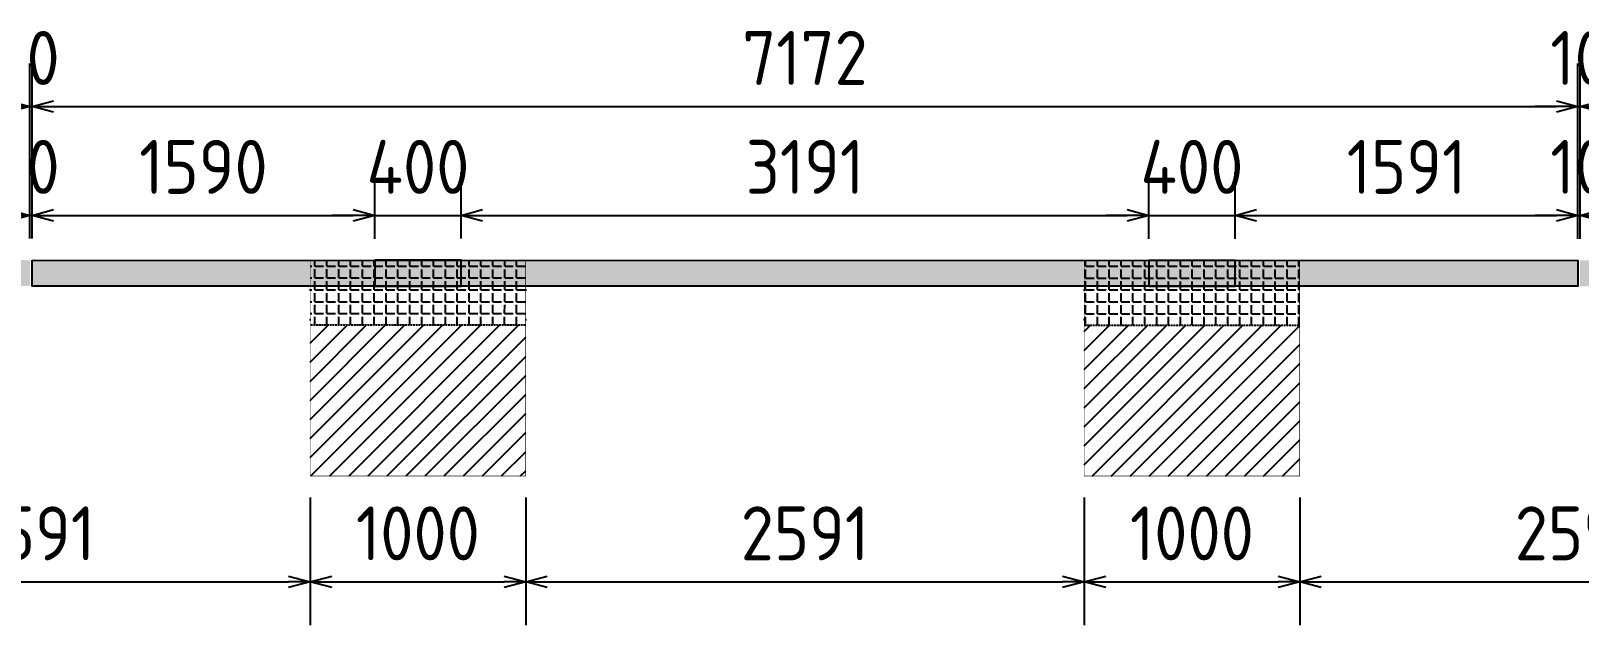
# Model space of a CAD drawing. Header units: centimetres. Extents: x -6122352 to 6876996, y -1694241 to 2592194.
# Drawn here: x 3291493 to 3298675, y 85044 to 87798 of the extents above; entities that cross this region are included whole.
import ezdxf

# ---------------------------------------------------------------- set-up
doc = ezdxf.new("R2010")
doc.units = ezdxf.units.CM
doc.header["$MEASUREMENT"] = 0
doc.header["$PDMODE"] = 66
doc.header["$PDSIZE"] = 100
doc.linetypes.add('CENTER', pattern=[2, 1.25, -0.25, 0.25, -0.25])
doc.linetypes.add('DASHED2', pattern=[0.375, 0.25, -0.125])
doc.layers.get('Defpoints').update_dxf_attribs({"color": 255, "linetype": 'CENTER'})
for name, color, linetype in [('@MI-FOOTINGS', 7, 'Continuous'), ('@MI-TYPE-01', 30, 'Continuous'), ('@MI-TYPE-02', 6, 'Continuous')]:
    doc.layers.add(name, color=color, linetype=linetype)
doc.styles.add('Schueco-BEMSTIL', font='isocpeur.ttf', dxfattribs={"width": 0.9})
doc.dimstyles.new('MI- JWC-TXT-2.5 MM', dxfattribs={"dimscale": 1.5, "dimtxt": 2.5, "dimasz": 1, "dimexe": 2, "dimexo": 1, "dimgap": 1, "dimtad": 1, "dimdec": 0, "dimdsep": 46, "dimtxsty": 'Schueco-BEMSTIL', "dimblk": 'OPEN30', "dimcen": 0, "dimdle": 2, "dimclrd": 140, "dimclre": 8, "dimclrt": 40, "dimadec": 0, "dimazin": 2, "dimtfac": 1, "dimtdec": 0, "dimtix": 1, "dimtmove": 2, "dimatfit": 3, "dimldrblk": 'OPEN', "dimfxl": 2, "dimlwd": -1, "dimlwe": -1, "dimarcsym": 0})

# ---------------------------------------------------------------- blocks, each defined once
blk = doc.blocks.new('RCC COPING')
at = {"layer": '@MI-TYPE-01', "transparency": 33554679}
h = blk.add_hatch(color=8, dxfattribs=at)
h.dxf.hatch_style = 1
h.paths.add_polyline_path([(60.00000000000364, 200), (-59.99999999999636, 200), (-59.99999999999636, -200), (60.00000000000364, -200)])
at = {"layer": '@MI-TYPE-01', "color": 30}
blk.add_lwpolyline([(-59.99999999999636, 200), (60.00000000000364, 200), (60.00000000000364, -200), (-59.99999999999636, -200)], close=True, dxfattribs=at)
blk = doc.blocks.new('31309MM')
at = {"layer": '@MI-TYPE-01', "transparency": 33554679}
h = blk.add_hatch(color=30, dxfattribs=at)
h.dxf.hatch_style = 1
h.paths.add_polyline_path([(0, 120.0000000000582), (5581.866123049753, 120.0000000000582), (5581.866123049753, 0), (0, 0)])
h.paths.add_polyline_path([(5591.866123044863, -1.164153218269348e-10), (12763.97374439728, -1.164153218269348e-10), (12763.97374439752, 120.0000000000582), (5591.866123044863, 120)])
h.paths.add_polyline_path([(12773.97374439193, 120), (18355.62019030144, 119.9999999999418), (18355.62019030168, -0.1500736206653528), (12773.97374439193, -0.1500736207235605)])
h.paths.add_polyline_path([(18365.71023449278, -0.1500736205489375), (23537.39638165059, -0.1500736205489375), (23537.39638165035, 119.9999999999418), (18365.71023449278, 119.9999999999418)])
h.paths.add_polyline_path([(23547.39638164593, 120), (30719.50400295644, 120), (30719.50400295644, -5.820766091346741e-11), (23547.39638164593, -5.820766091346741e-11)])
h.paths.add_polyline_path([(30729.50400295085, 0), (36309.33053738088, -5.820766091346741e-11), (36309.33053738088, 119.9999662167393), (30729.50400295109, 119.9999662167975)])
at = {"layer": '@MI-TYPE-01', "color": 30}
blk.add_lwpolyline([(5591.866123044863, -1.164153218269348e-10), (12763.97374439728, -1.164153218269348e-10), (12763.97374439752, 120.0000000000582), (5591.866123044863, 120)], close=True, dxfattribs=at)
at = {"layer": '@MI-TYPE-01', "color": 240, "true_color": 0xed1f24, "rotation": 89.95700707059105}
for p in [(7382.383187474916, 59.99998310836963), (10973.22624817607, 59.99998310831143)]:
    blk.add_blockref('RCC COPING', p, dxfattribs=at)
blk = doc.blocks.new('A$Ceca04276')
at = {"layer": '@MI-TYPE-01', "color": 30, "rotation": 89.98971944707202}
blk.add_blockref('31309MM', (0.4863932078296784, 9.943239066810747), dxfattribs=at)
blk = doc.blocks.new('T1-FOOTING')
at = {"transparency": 33554679}
h = blk.add_hatch(dxfattribs=at)
h.set_pattern_fill('ANGLE', color=256, scale=500)
h.set_pattern_definition([(0, (0, 0), (0, 137.5), [100, -37.5]), (90, (0, 0), (-137.5, 8.419446744138054e-15), [100, -37.5])])
h.paths.add_polyline_path([(-500, -300.0000000000218), (499.9999999999964, -300.0000000000218), (499.9999999999964, -1.818989403545856e-11), (-500, -1.818989403545856e-11)])
h.paths.add_polyline_path([(-499.75, -299.7500000000218), (499.7499999999964, -299.7500000000218), (499.7499999999964, -0.2500000000181899), (-499.75, -0.2500000000181899)], flags=16)
h = blk.add_hatch(dxfattribs=at)
h.set_pattern_fill('ANGLE', color=8, scale=200)
h.set_pattern_definition([(0, (0, 0), (0, 55.00000000000001), [40, -15]), (90, (0, 0), (-55.00000000000001, 3.367778697655222e-15), [40, -15])])
h.paths.add_polyline_path([(500.0000000000025, -300.0000000000218), (500.0000000000035, -1.818989403545856e-11), (-500, -1.816147232602816e-11), (-499.9999999999989, -300.0000000000291)])
h = blk.add_hatch(dxfattribs=at)
h.set_pattern_fill('ANSI31', color=8, scale=500)
h.set_pattern_definition([(45, (0, 0), (-44.19417382415922, 44.19417382415922), [])])
h.paths.add_polyline_path([(500, -1000.000000000015), (500.0000000000025, -300.0000000000218), (-499.9999999999989, -300.000000000029), (-499.9999999999964, -1000.000000000011)])
at = {"layer": '@MI-TYPE-01', "color": 240, "linetype": 'DASHED2', "true_color": 0xed1f24}
blk.add_line((-500.0000000000073, -300.0000000000291), (499.9999999999964, -300.0000000000218), dxfattribs=at)
at = {"layer": '@MI-TYPE-01', "color": 240, "true_color": 0xed1f24, "const_width": 2.5}
blk.add_lwpolyline([(-500, -1.818989403545856e-11), (500.0000000000036, -1.818989403545856e-11), (500, -1000.000000000015), (-499.9999999999964, -1000.000000000011)], close=True, dxfattribs=at)
blk = doc.blocks.new('_Open30')
at = {"color": 0, "linetype": 'ByBlock', "lineweight": -2}
for p, q in [((-1, 0.26794919), (0, 0)), ((0, 0), (-1, -0.26794919)), ((0, 0), (-1, 0))]:
    blk.add_line(p, q, dxfattribs=at)
blk = doc.blocks.new('*D889')
at = {"color": 140, "transparency": 16777216}
for p, q in [((-719.3445929939904, -36461.4695303017), (-719.3445929939904, -36361.4695303017)), ((-719.3445929939904, -36571.46953013811), (-719.3445929939904, -36561.4695303017)), ((-719.3445929939903, -36671.46953013811), (-719.3445929939903, -36771.46953013811))]:
    blk.add_line(p, q, dxfattribs=at)
at = {"color": 8, "transparency": 16777216}
for p, q in [((-106.8108957201691, -36561.4695303017), (-919.3445929939905, -36561.4695303017)), ((-106.8126773012341, -36571.46953013811), (-919.3445929939905, -36571.46953013811))]:
    blk.add_line(p, q, dxfattribs=at)
at = {"layer": 'Defpoints', "color": 0, "transparency": 16777216}
for p in [(-719.3445929939904, -36561.4695303017), (-6.812677301234049, -36571.46953013811), (-6.810895720169051, -36561.4695303017)]:
    blk.add_point(p, dxfattribs=at)
at = {"color": 140, "transparency": 16777216, "xscale": 100, "yscale": 100, "zscale": 100}
for p, rotation in [((-719.3445929939904, -36561.4695303017), 270), ((-719.3445929939904, -36571.46953013811), 90)]:
    blk.add_blockref('_Open30', p, dxfattribs=dict(at, rotation=rotation))
at = {"color": 40, "transparency": 16777216, "insert": (-944.3445929940007, -36566.4695302199), "char_height": 250, "attachment_point": 5, "rotation": 90, "style": 'Schueco-BEMSTIL'}
blk.add_mtext('10', dxfattribs=at)
blk = doc.blocks.new('_Open')
at = {"color": 0, "linetype": 'ByBlock', "lineweight": -2}
for p, q in [((-1, 0.1666666666666667), (0, 0)), ((-1, -0.1666666666666667), (0, 0)), ((0, 0), (-1, 0))]:
    blk.add_line(p, q, dxfattribs=at)
blk = doc.blocks.new('*D890')
at = {"color": 8, "transparency": 16777216}
for p, q in [((-105.533126522616, -29389.36202277175), (-919.3445929939924, -29389.36202277175)), ((-106.8108957201691, -36561.4695303017), (-919.3445929939908, -36561.4695303017))]:
    blk.add_line(p, q, dxfattribs=at)
at = {"color": 140, "transparency": 16777216}
blk.add_line((-719.3445929939907, -36461.4695303017), (-719.3445929939921, -29489.36202277175), dxfattribs=at)
at = {"layer": 'Defpoints', "color": 0, "transparency": 16777216}
for p in [(-719.3445929939923, -29389.36202277175), (-5.533126522615922, -29389.36202277175), (-6.810895720169051, -36561.4695303017)]:
    blk.add_point(p, dxfattribs=at)
at = {"color": 140, "transparency": 16777216, "xscale": 100, "yscale": 100, "zscale": 100}
for p, rotation in [((-719.3445929939923, -29389.36202277175), 90), ((-719.3445929939907, -36561.4695303017), 270)]:
    blk.add_blockref('_Open30', p, dxfattribs=dict(at, rotation=rotation))
at = {"color": 40, "transparency": 16777216, "insert": (-944.3445929940007, -32975.41577653672), "char_height": 250, "attachment_point": 5, "rotation": 90, "style": 'Schueco-BEMSTIL'}
blk.add_mtext('7172', dxfattribs=at)
blk = doc.blocks.new('*D891')
at = {"color": 140, "transparency": 16777216}
for p, q in [((-719.3445929939936, -29279.36199619898), (-719.3445929939936, -29179.36199619898)), ((-719.3445929939936, -29389.36202277175), (-719.3445929939936, -29379.36199619898)), ((-719.3445929939935, -29489.36202277175), (-719.3445929939935, -29589.36202277175))]:
    blk.add_line(p, q, dxfattribs=at)
at = {"color": 8, "transparency": 16777216}
for p, q in [((-105.6814185596612, -29379.36199619898), (-919.3445929939937, -29379.36199619898)), ((-105.5331265226171, -29389.36202277175), (-919.3445929939937, -29389.36202277175))]:
    blk.add_line(p, q, dxfattribs=at)
at = {"layer": 'Defpoints', "color": 0, "transparency": 16777216}
for p in [(-719.3445929939936, -29379.36199619898), (-5.681418559661211, -29379.36199619898), (-5.533126522617088, -29389.36202277175)]:
    blk.add_point(p, dxfattribs=at)
at = {"color": 140, "transparency": 16777216, "xscale": 100, "yscale": 100, "zscale": 100}
for p, rotation in [((-719.3445929939936, -29379.36199619898), 270), ((-719.3445929939936, -29389.36202277175), 90)]:
    blk.add_blockref('_Open30', p, dxfattribs=dict(at, rotation=rotation))
at = {"color": 40, "transparency": 16777216, "insert": (-944.3445929940018, -29384.36200948536), "char_height": 250, "attachment_point": 5, "rotation": 90, "style": 'Schueco-BEMSTIL'}
blk.add_mtext('10', dxfattribs=at)
blk = doc.blocks.new('*D877')
at = {"color": 140, "transparency": 16777216}
for p, q in [((-214.315305296908, -36461.4695303017), (-214.315305296908, -36361.4695303017)), ((-214.3153052969079, -36571.46953013811), (-214.3153052969079, -36561.4695303017)), ((-214.3153052969079, -36671.46953013811), (-214.3153052969079, -36771.46953013811))]:
    blk.add_line(p, q, dxfattribs=at)
at = {"color": 8, "transparency": 16777216}
for p, q in [((-106.8108957201682, -36561.4695303017), (-414.3153052969079, -36561.4695303017)), ((-106.8126773012332, -36571.46953013811), (-414.315305296908, -36571.46953013811))]:
    blk.add_line(p, q, dxfattribs=at)
at = {"layer": 'Defpoints', "color": 0, "transparency": 16777216}
for p in [(-214.3153052969079, -36561.4695303017), (-6.812677301233148, -36571.46953013811), (-6.810895720168144, -36561.4695303017)]:
    blk.add_point(p, dxfattribs=at)
at = {"color": 140, "transparency": 16777216, "xscale": 100, "yscale": 100, "zscale": 100}
for p, rotation in [((-214.3153052969079, -36561.4695303017), 270), ((-214.3153052969079, -36571.46953013811), 90)]:
    blk.add_blockref('_Open30', p, dxfattribs=dict(at, rotation=rotation))
at = {"color": 40, "transparency": 16777216, "insert": (-439.3153052969182, -36566.4695302199), "char_height": 250, "attachment_point": 5, "rotation": 90, "style": 'Schueco-BEMSTIL'}
blk.add_mtext('10', dxfattribs=at)
blk = doc.blocks.new('*D878')
at = {"color": 8, "transparency": 16777216}
for p, q in [((-106.3774665857292, -34970.99748363046), (-414.3153052969084, -34970.99748363046)), ((-106.8108957201682, -36561.4695303017), (-414.315305296908, -36561.4695303017))]:
    blk.add_line(p, q, dxfattribs=at)
at = {"color": 140, "transparency": 16777216}
blk.add_line((-214.3153052969081, -36461.4695303017), (-214.3153052969084, -35070.99748363046), dxfattribs=at)
at = {"layer": 'Defpoints', "color": 0, "transparency": 16777216}
for p in [(-214.3153052969084, -34970.99748363046), (-6.377466585729138, -34970.99748363046), (-6.810895720168144, -36561.4695303017)]:
    blk.add_point(p, dxfattribs=at)
at = {"color": 140, "transparency": 16777216, "xscale": 100, "yscale": 100, "zscale": 100}
for p, rotation in [((-214.3153052969084, -34970.99748363046), 90), ((-214.315305296908, -36561.4695303017), 270)]:
    blk.add_blockref('_Open30', p, dxfattribs=dict(at, rotation=rotation))
at = {"color": 40, "transparency": 16777216, "insert": (-439.3153052969183, -35766.23350696608), "char_height": 250, "attachment_point": 5, "rotation": 90, "style": 'Schueco-BEMSTIL'}
blk.add_mtext('1590', dxfattribs=at)
blk = doc.blocks.new('*D901')
at = {"color": 140, "transparency": 16777216}
for p, q in [((-214.3153052969099, -34470.99754911532), (-214.3153052969099, -34370.99754911532)), ((-214.3153052969098, -34970.99748363046), (-214.3153052969099, -34570.99754911532)), ((-214.3153052969097, -35070.99748363046), (-214.3153052969097, -35170.99748363046))]:
    blk.add_line(p, q, dxfattribs=at)
at = {"color": 8, "transparency": 16777216}
for p, q in [((-106.606350594877, -34570.99754911532), (-414.3153052969099, -34570.99754911532)), ((-106.3774665857303, -34970.99748363046), (-414.3153052969098, -34970.99748363046))]:
    blk.add_line(p, q, dxfattribs=at)
at = {"layer": 'Defpoints', "color": 0, "transparency": 16777216}
for p in [(-214.3153052969099, -34570.99754911532), (-6.606350594876979, -34570.99754911532), (-6.377466585730271, -34970.99748363046)]:
    blk.add_point(p, dxfattribs=at)
at = {"color": 140, "transparency": 16777216, "xscale": 100, "yscale": 100, "zscale": 100}
for p, rotation in [((-214.3153052969099, -34570.99754911532), 270), ((-214.3153052969098, -34970.99748363046), 90)]:
    blk.add_blockref('_Open30', p, dxfattribs=dict(at, rotation=rotation))
at = {"color": 40, "transparency": 16777216, "insert": (-439.3153052969196, -34770.99751637288), "char_height": 250, "attachment_point": 5, "rotation": 90, "style": 'Schueco-BEMSTIL'}
blk.add_mtext('400', dxfattribs=at)
blk = doc.blocks.new('*D902')
at = {"color": 8, "transparency": 16777216}
for p, q in [((-105.7377287432399, -31380.15447991655), (-414.3153052969108, -31380.15447991655)), ((-106.6063505948771, -34570.99754911532), (-414.3153052969101, -34570.99754911532))]:
    blk.add_line(p, q, dxfattribs=at)
at = {"color": 140, "transparency": 16777216}
blk.add_line((-214.3153052969101, -34470.99754911532), (-214.3153052969108, -31480.15447991655), dxfattribs=at)
at = {"layer": 'Defpoints', "color": 0, "transparency": 16777216}
for p in [(-214.3153052969108, -31380.15447991655), (-5.737728743239858, -31380.15447991655), (-6.606350594877096, -34570.99754911532)]:
    blk.add_point(p, dxfattribs=at)
at = {"color": 140, "transparency": 16777216, "xscale": 100, "yscale": 100, "zscale": 100}
for p, rotation in [((-214.3153052969108, -31380.15447991655), 90), ((-214.3153052969101, -34570.99754911532), 270)]:
    blk.add_blockref('_Open30', p, dxfattribs=dict(at, rotation=rotation))
at = {"color": 40, "transparency": 16777216, "insert": (-439.3153052969197, -32975.57601451593), "char_height": 250, "attachment_point": 5, "rotation": 90, "style": 'Schueco-BEMSTIL'}
blk.add_mtext('3191', dxfattribs=at)
blk = doc.blocks.new('*D903')
at = {"color": 140, "transparency": 16777216}
for p, q in [((-214.3153052969115, -30880.15445952776), (-214.3153052969115, -30780.15445952776)), ((-214.3153052969114, -31380.15447991655), (-214.3153052969114, -30980.15445952776)), ((-214.3153052969113, -31480.15447991655), (-214.3153052969113, -31580.15447991655))]:
    blk.add_line(p, q, dxfattribs=at)
at = {"color": 8, "transparency": 16777216}
for p, q in [((-105.8165391141393, -30980.15445952776), (-414.3153052969115, -30980.15445952776)), ((-105.7377287432404, -31380.15447991655), (-414.3153052969114, -31380.15447991655))]:
    blk.add_line(p, q, dxfattribs=at)
at = {"layer": 'Defpoints', "color": 0, "transparency": 16777216}
for p in [(-214.3153052969114, -30980.15445952776), (-5.81653911413927, -30980.15445952776), (-5.737728743240327, -31380.15447991655)]:
    blk.add_point(p, dxfattribs=at)
at = {"color": 140, "transparency": 16777216, "xscale": 100, "yscale": 100, "zscale": 100}
for p, rotation in [((-214.3153052969114, -30980.15445952776), 270), ((-214.3153052969114, -31380.15447991655), 90)]:
    blk.add_blockref('_Open30', p, dxfattribs=dict(at, rotation=rotation))
at = {"color": 40, "transparency": 16777216, "insert": (-439.3153052969202, -31180.15446972215), "char_height": 250, "attachment_point": 5, "rotation": 90, "style": 'Schueco-BEMSTIL'}
blk.add_mtext('400', dxfattribs=at)
blk = doc.blocks.new('*D1342')
at = {"color": 8, "transparency": 16777216}
for p, q in [((-105.533126522615, -29389.36202277175), (-414.3153052969141, -29389.36202277175)), ((-105.8165391141376, -30980.15445952776), (-414.3153052969136, -30980.15445952776))]:
    blk.add_line(p, q, dxfattribs=at)
at = {"color": 140, "transparency": 16777216}
blk.add_line((-214.3153052969136, -30880.15445952776), (-214.3153052969139, -29489.36202277175), dxfattribs=at)
at = {"layer": 'Defpoints', "color": 0, "transparency": 16777216}
for p in [(-214.3153052969139, -29389.36202277175), (-5.533126522615015, -29389.36202277175), (-5.816539114137551, -30980.15445952776)]:
    blk.add_point(p, dxfattribs=at)
at = {"color": 140, "transparency": 16777216, "xscale": 100, "yscale": 100, "zscale": 100}
for p, rotation in [((-214.3153052969139, -29389.36202277175), 90), ((-214.3153052969136, -30980.15445952776), 270)]:
    blk.add_blockref('_Open30', p, dxfattribs=dict(at, rotation=rotation))
at = {"color": 40, "transparency": 16777216, "insert": (-439.3153052969223, -30184.75824114975), "char_height": 250, "attachment_point": 5, "rotation": 90, "style": 'Schueco-BEMSTIL'}
blk.add_mtext('1591', dxfattribs=at)
blk = doc.blocks.new('*D879')
at = {"color": 140, "transparency": 16777216}
for p, q in [((-214.3153052969102, -29279.36199619898), (-214.3153052969103, -29179.36199619898)), ((-214.3153052969102, -29389.36202277175), (-214.3153052969102, -29379.36199619898)), ((-214.3153052969102, -29489.36202277175), (-214.3153052969102, -29589.36202277175))]:
    blk.add_line(p, q, dxfattribs=at)
at = {"color": 8, "transparency": 16777216}
for p, q in [((-105.6814185596592, -29379.36199619898), (-414.3153052969103, -29379.36199619898)), ((-105.533126522615, -29389.36202277175), (-414.3153052969103, -29389.36202277175))]:
    blk.add_line(p, q, dxfattribs=at)
at = {"layer": 'Defpoints', "color": 0, "transparency": 16777216}
for p in [(-214.3153052969102, -29379.36199619898), (-5.681418559659135, -29379.36199619898), (-5.533126522615015, -29389.36202277175)]:
    blk.add_point(p, dxfattribs=at)
at = {"color": 140, "transparency": 16777216, "xscale": 100, "yscale": 100, "zscale": 100}
for p, rotation in [((-214.3153052969102, -29379.36199619898), 270), ((-214.3153052969102, -29389.36202277175), 90)]:
    blk.add_blockref('_Open30', p, dxfattribs=dict(at, rotation=rotation))
at = {"color": 40, "transparency": 16777216, "insert": (-439.3153052969185, -29384.36200948536), "char_height": 250, "attachment_point": 5, "rotation": 90, "style": 'Schueco-BEMSTIL'}
blk.add_mtext('10', dxfattribs=at)
blk = doc.blocks.new('*D1351')
at = {"color": 8, "transparency": 16777216}
for p, q in [((1093.420406097152, -35271.17284856787), (1684.684925263749, -35271.17284856787)), ((1091.65866016259, -37862.29663762578), (1684.68492526375, -37862.29663762578))]:
    blk.add_line(p, q, dxfattribs=at)
at = {"color": 140, "transparency": 16777216}
blk.add_line((1484.68492526375, -37762.29663762578), (1484.684925263749, -35371.17284856787), dxfattribs=at)
at = {"layer": 'Defpoints', "color": 0, "transparency": 16777216}
for p in [(993.4204060971517, -35271.17284856787), (1484.684925263749, -35271.17284856787), (991.65866016259, -37862.29663762578)]:
    blk.add_point(p, dxfattribs=at)
at = {"color": 140, "transparency": 16777216, "xscale": 100, "yscale": 100, "zscale": 100}
for p, rotation in [((1484.684925263749, -35271.17284856787), 90), ((1484.68492526375, -37862.29663762578), 270)]:
    blk.add_blockref('_Open30', p, dxfattribs=dict(at, rotation=rotation))
at = {"color": 40, "transparency": 16777216, "insert": (1259.684925263739, -36566.73474309681), "char_height": 250, "attachment_point": 5, "rotation": 90, "style": 'Schueco-BEMSTIL'}
blk.add_mtext('2591', dxfattribs=at)
blk = doc.blocks.new('*D1352')
at = {"color": 8, "transparency": 16777216}
for p, q in [((1093.595745978179, -34271.17286393992), (1684.684925263749, -34271.17286393992)), ((1093.420406097152, -35271.17284856787), (1684.68492526375, -35271.17284856787))]:
    blk.add_line(p, q, dxfattribs=at)
at = {"color": 140, "transparency": 16777216}
blk.add_line((1484.684925263749, -35171.17284856787), (1484.684925263749, -34371.17286393992), dxfattribs=at)
at = {"layer": 'Defpoints', "color": 0, "transparency": 16777216}
for p in [(993.5957459781789, -34271.17286393992), (1484.684925263749, -34271.17286393992), (993.4204060971517, -35271.17284856787)]:
    blk.add_point(p, dxfattribs=at)
at = {"color": 140, "transparency": 16777216, "xscale": 100, "yscale": 100, "zscale": 100}
for p, rotation in [((1484.684925263749, -34271.17286393992), 90), ((1484.684925263749, -35271.17284856787), 270)]:
    blk.add_blockref('_Open30', p, dxfattribs=dict(at, rotation=rotation))
at = {"color": 40, "transparency": 16777216, "insert": (1259.684925263739, -34771.17285625388), "char_height": 250, "attachment_point": 5, "rotation": 90, "style": 'Schueco-BEMSTIL'}
blk.add_mtext('1000', dxfattribs=at)
blk = doc.blocks.new('*D1353')
at = {"color": 8, "transparency": 16777216}
for p, q in [((1094.060143939686, -31680.3298448127), (1684.684925263749, -31680.3298448127)), ((1093.595745978179, -34271.17286393992), (1684.68492526375, -34271.17286393992))]:
    blk.add_line(p, q, dxfattribs=at)
at = {"color": 140, "transparency": 16777216}
blk.add_line((1484.68492526375, -34171.17286393992), (1484.684925263749, -31780.3298448127), dxfattribs=at)
at = {"layer": 'Defpoints', "color": 0, "transparency": 16777216}
for p in [(994.0601439396855, -31680.3298448127), (1484.684925263749, -31680.3298448127), (993.5957459781789, -34271.17286393992)]:
    blk.add_point(p, dxfattribs=at)
at = {"color": 140, "transparency": 16777216, "xscale": 100, "yscale": 100, "zscale": 100}
for p, rotation in [((1484.684925263749, -31680.3298448127), 90), ((1484.68492526375, -34271.17286393992), 270)]:
    blk.add_blockref('_Open30', p, dxfattribs=dict(at, rotation=rotation))
at = {"color": 40, "transparency": 16777216, "insert": (1259.68492526374, -32975.7513543763), "char_height": 250, "attachment_point": 5, "rotation": 90, "style": 'Schueco-BEMSTIL'}
blk.add_mtext('2591', dxfattribs=at)
blk = doc.blocks.new('*D1354')
at = {"color": 8, "transparency": 16777216}
for p, q in [((1094.23548382067, -30680.32986018474), (1684.68492526375, -30680.32986018474)), ((1094.060143939686, -31680.3298448127), (1684.68492526375, -31680.3298448127))]:
    blk.add_line(p, q, dxfattribs=at)
at = {"color": 140, "transparency": 16777216}
blk.add_line((1484.68492526375, -31580.3298448127), (1484.684925263749, -30780.32986018474), dxfattribs=at)
at = {"layer": 'Defpoints', "color": 0, "transparency": 16777216}
for p in [(994.23548382067, -30680.32986018474), (1484.684925263749, -30680.32986018474), (994.0601439396855, -31680.3298448127)]:
    blk.add_point(p, dxfattribs=at)
at = {"color": 140, "transparency": 16777216, "xscale": 100, "yscale": 100, "zscale": 100}
for p, rotation in [((1484.684925263749, -30680.32986018474), 90), ((1484.68492526375, -31680.3298448127), 270)]:
    blk.add_blockref('_Open30', p, dxfattribs=dict(at, rotation=rotation))
at = {"color": 40, "transparency": 16777216, "insert": (1259.684925263741, -31180.32985249871), "char_height": 250, "attachment_point": 5, "rotation": 90, "style": 'Schueco-BEMSTIL'}
blk.add_mtext('1000', dxfattribs=at)
blk = doc.blocks.new('*D1355')
at = {"color": 8, "transparency": 16777216}
for p, q in [((1093.392966607353, -28088.9246097128), (1684.684925263749, -28088.9246097128)), ((1094.23548382067, -30680.32986018474), (1684.68492526375, -30680.32986018474))]:
    blk.add_line(p, q, dxfattribs=at)
at = {"color": 140, "transparency": 16777216}
blk.add_line((1484.68492526375, -30580.32986018474), (1484.684925263749, -28188.9246097128), dxfattribs=at)
at = {"layer": 'Defpoints', "color": 0, "transparency": 16777216}
for p in [(993.3929666073532, -28088.9246097128), (1484.684925263749, -28088.9246097128), (994.23548382067, -30680.32986018474)]:
    blk.add_point(p, dxfattribs=at)
at = {"color": 140, "transparency": 16777216, "xscale": 100, "yscale": 100, "zscale": 100}
for p, rotation in [((1484.684925263749, -28088.9246097128), 90), ((1484.68492526375, -30680.32986018474), 270)]:
    blk.add_blockref('_Open30', p, dxfattribs=dict(at, rotation=rotation))
at = {"color": 40, "transparency": 16777216, "insert": (1259.684925263741, -29384.62723494876), "char_height": 250, "attachment_point": 5, "rotation": 90, "style": 'Schueco-BEMSTIL'}
blk.add_mtext('2591', dxfattribs=at)
blk = doc.blocks.new('T1-PARTITION PLAN')
at = {"layer": '@MI-FOOTINGS', "color": 240, "true_color": 0xed1f24, "rotation": 89.98995376478538}
for p in [(-5.852170747821219, -31180.15451261768), (-6.491908590309322, -34770.99751637285)]:
    blk.add_blockref('T1-FOOTING', p, dxfattribs=at)
at = {"layer": '@MI-TYPE-02', "xscale": -1, "rotation": 359.9795117387576}
blk.add_blockref('A$Ceca04276', (-7.324294468271546, -42163.27897696203), dxfattribs=at)
for base, p1, p2, picture, middle in [((1484.684925263749, -28088.9246097128), (994.2354838206695, -30680.32986018472), (993.3929666073527, -28088.92460971278), '*D1355', (1259.684925263741, -29384.62723494876)), ((-719.3445929939936, -29379.36199619898), (-5.533126522617087, -29389.36202277174), (-5.681418559661209, -29379.36199619896), '*D891', (-944.3445929940018, -29384.36200948536)), ((-214.3153052969102, -29379.36199619898), (-5.533126522615014, -29389.36202277174), (-5.681418559659133, -29379.36199619896), '*D879', (-439.3153052969185, -29384.36200948536)), ((-719.3445929939923, -29389.36202277175), (-6.810895720169047, -36561.46953030169), (-5.533126522615921, -29389.36202277174), '*D890', (-944.3445929940007, -32975.41577653672)), ((-214.3153052969158, -29389.36202277175), (-5.816539114137549, -30980.15445952775), (-5.533126522615014, -29389.36202277174), '*D1342', (-439.3153052969223, -30184.75824114975)), ((-214.3153052969114, -30980.15445952776), (-5.737728743240325, -31380.15447991653), (-5.816539114139268, -30980.15445952775), '*D903', (-439.3153052969202, -31180.15446972215)), ((-214.3153052969108, -31380.15447991655), (-6.606350594877092, -34570.99754911531), (-5.737728743239856, -31380.15447991653), '*D902', (-439.3153052969197, -32975.57601451593)), ((1484.684925263749, -34271.17286393992), (993.4204060971513, -35271.17284856785), (993.5957459781785, -34271.1728639399), '*D1352', (1259.684925263739, -34771.17285625388)), ((-214.3153052969099, -34570.99754911532), (-6.377466585730268, -34970.99748363045), (-6.606350594876975, -34570.99754911531), '*D901', (-439.3153052969196, -34770.99751637288)), ((-214.3153052969084, -34970.99748363046), (-6.810895720168141, -36561.46953030169), (-6.377466585729135, -34970.99748363045), '*D878', (-439.3153052969183, -35766.23350696608)), ((-719.3445929939904, -36561.4695303017), (-6.812677301234046, -36571.46953013809), (-6.810895720169047, -36561.46953030169), '*D889', (-944.3445929940007, -36566.4695302199)), ((-214.3153052969079, -36561.4695303017), (-6.812677301233144, -36571.46953013809), (-6.810895720168141, -36561.46953030169), '*D877', (-439.3153052969182, -36566.4695302199))]:
    dim = blk.add_linear_dim(base=base, p1=p1, p2=p2, angle=90, dimstyle='MI- JWC-TXT-2.5 MM')
    dim.commit()
    dim.dimension.update_dxf_attribs({"geometry": picture, "text_midpoint": middle})
for base, p1, p2, picture, middle, set_off in [((1484.684925263704, -30680.32986018474), (994.0601439396394, -31680.32984481268), (994.2354838206238, -30680.32986018473), '*D1354', (1259.684925263695, -31180.32985249871), (-4.570210876408964e-11, -3.637978807091713e-12)), ((1484.684925263752, -31680.3298448127), (993.5957459781814, -34271.1728639399), (994.060143939688, -31680.32984481268), '*D1353', (1259.684925263743, -32975.7513543763), (2.955857780762017e-12, 0)), ((1484.684925263752, -35271.17284856787), (991.6586601625925, -37862.29663762576), (993.4204060971542, -35271.17284856785), '*D1351', (1259.684925263742, -36566.73474309681), (2.955857780762017e-12, 0))]:
    dim = blk.add_linear_dim(base=base, p1=p1, p2=p2, angle=90, dimstyle='MI- JWC-TXT-2.5 MM')
    dim.commit()
    dim.dimension.update_dxf_attribs({"geometry": picture, "text_midpoint": middle, "insert": set_off})

msp = doc.modelspace()

# ---------------------------------------------------------------- block references
at = {"layer": '@MI-TYPE-01', "rotation": 270}
msp.add_blockref('T1-PARTITION PLAN', (3328059.041361175, 86728.33645001147), dxfattribs=at)

doc.saveas('drawing.dxf')
